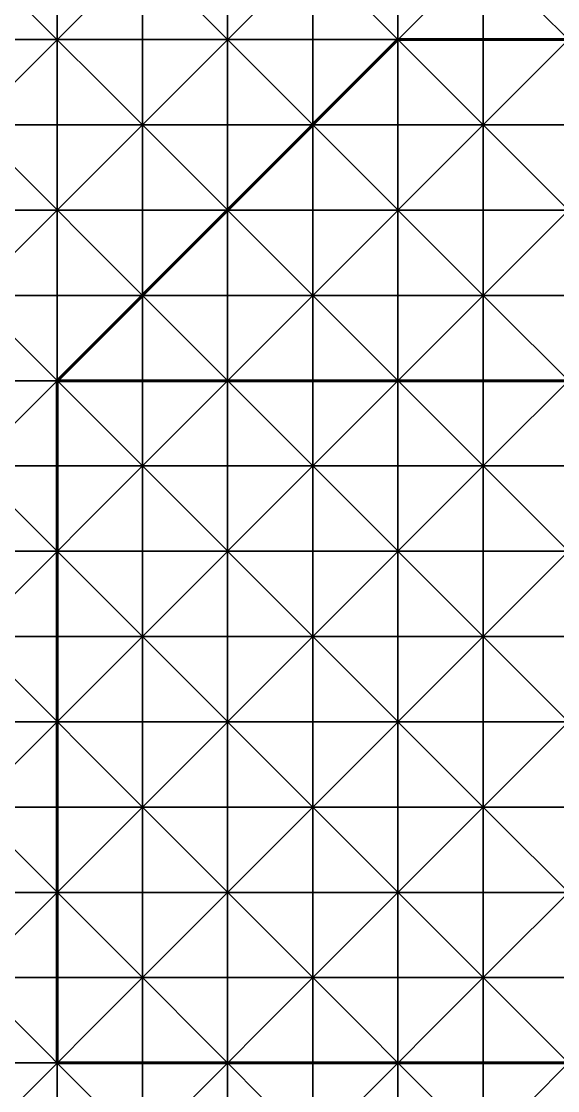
# Model space of a CAD drawing. Header units: millimetres. Extents: x 0 to 945, y 0 to 322.
# Drawn here: x 837.4 to 868.9, y 215 to 277.7 of the extents above; entities that cross this region are included whole.
import ezdxf

# ---------------------------------------------------------------- set-up
doc = ezdxf.new("R2010")
doc.units = ezdxf.units.MM

msp = doc.modelspace()

# ---------------------------------------------------------------- linework, layer by layer
for p, q in [((834.545, 281.656), (844.545, 271.656)), ((844.545, 281.656), (834.545, 271.656)), ((834.545, 281.656), (844.545, 271.656)), ((844.545, 281.656), (834.545, 271.656)), ((839.545, 281.656), (839.545, 276.656)), ((839.545, 276.656), (839.545, 281.656)), ((839.545, 281.656), (839.545, 276.656)), ((839.545, 276.656), (839.545, 281.656)), ((844.545, 281.656), (844.545, 276.656)), ((844.545, 281.656), (854.545, 271.656)), ((854.545, 281.656), (844.545, 271.656)), ((844.545, 281.656), (844.545, 276.656)), ((844.545, 281.656), (854.545, 271.656)), ((854.545, 281.656), (844.545, 271.656)), ((844.545, 276.656), (844.545, 281.656)), ((844.545, 276.656), (844.545, 281.656)), ((849.545, 281.656), (849.545, 276.656)), ((849.545, 276.656), (849.545, 281.656)), ((849.545, 281.656), (849.545, 276.656)), ((849.545, 276.656), (849.545, 281.656)), ((854.545, 281.656), (854.545, 276.656)), ((854.545, 281.656), (864.545, 271.656)), ((864.545, 281.656), (854.545, 271.656)), ((854.545, 281.656), (854.545, 276.656)), ((854.545, 281.656), (864.545, 271.656)), ((864.545, 281.656), (854.545, 271.656)), ((854.545, 276.656), (854.545, 281.656)), ((854.545, 276.656), (854.545, 281.656)), ((859.545, 281.656), (859.545, 276.656)), ((859.545, 276.656), (859.545, 281.656)), ((859.545, 281.656), (859.545, 276.656)), ((859.545, 276.656), (859.545, 281.656)), ((864.545, 281.656), (864.545, 276.656)), ((864.545, 281.656), (874.545, 271.656)), ((874.545, 281.656), (864.545, 271.656)), ((864.545, 281.656), (864.545, 276.656)), ((864.545, 281.656), (874.545, 271.656)), ((874.545, 281.656), (864.545, 271.656)), ((864.545, 276.656), (864.545, 281.656)), ((864.545, 276.656), (864.545, 281.656)), ((839.545, 276.656), (834.545, 276.656)), ((834.545, 276.656), (839.545, 276.656)), ((839.545, 276.656), (834.545, 276.656)), ((834.545, 276.656), (839.545, 276.656)), ((844.545, 276.656), (839.545, 276.656)), ((839.545, 276.656), (839.545, 271.656)), ((839.545, 276.656), (844.545, 276.656)), ((839.545, 271.656), (839.545, 276.656)), ((844.545, 276.656), (839.545, 276.656)), ((839.545, 276.656), (839.545, 271.656)), ((839.545, 276.656), (844.545, 276.656)), ((839.545, 271.656), (839.545, 276.656)), ((849.545, 276.656), (844.545, 276.656)), ((844.545, 276.656), (844.545, 271.656)), ((844.545, 276.656), (849.545, 276.656)), ((849.545, 276.656), (844.545, 276.656)), ((844.545, 276.656), (844.545, 271.656)), ((844.545, 276.656), (849.545, 276.656)), ((844.545, 271.656), (844.545, 276.656)), ((844.545, 271.656), (844.545, 276.656)), ((854.545, 276.656), (849.545, 276.656)), ((849.545, 276.656), (849.545, 271.656)), ((849.545, 276.656), (854.545, 276.656)), ((849.545, 271.656), (849.545, 276.656)), ((854.545, 276.656), (849.545, 276.656)), ((849.545, 276.656), (849.545, 271.656)), ((849.545, 276.656), (854.545, 276.656)), ((849.545, 271.656), (849.545, 276.656)), ((859.545, 276.656), (854.545, 276.656)), ((854.545, 276.656), (854.545, 271.656)), ((854.545, 276.656), (859.545, 276.656)), ((859.545, 276.656), (854.545, 276.656)), ((854.545, 276.656), (854.545, 271.656)), ((854.545, 276.656), (859.545, 276.656)), ((854.545, 271.656), (854.545, 276.656)), ((854.545, 271.656), (854.545, 276.656)), ((864.545, 276.656), (859.545, 276.656)), ((859.545, 276.656), (859.545, 271.656)), ((859.545, 276.656), (864.545, 276.656)), ((859.545, 271.656), (859.545, 276.656)), ((864.545, 276.656), (859.545, 276.656)), ((859.545, 276.656), (859.545, 271.656)), ((859.545, 276.656), (864.545, 276.656)), ((859.545, 271.656), (859.545, 276.656)), ((869.545, 276.656), (864.545, 276.656)), ((864.545, 276.656), (864.545, 271.656)), ((864.545, 276.656), (869.545, 276.656)), ((869.545, 276.656), (864.545, 276.656)), ((864.545, 276.656), (864.545, 271.656)), ((864.545, 276.656), (869.545, 276.656)), ((864.545, 271.656), (864.545, 276.656)), ((864.545, 271.656), (864.545, 276.656)), ((839.545, 271.656), (834.545, 271.656)), ((834.545, 271.656), (844.545, 261.656)), ((844.545, 271.656), (834.545, 261.656)), ((834.545, 271.656), (839.545, 271.656)), ((839.545, 271.656), (834.545, 271.656)), ((834.545, 271.656), (844.545, 261.656)), ((844.545, 271.656), (834.545, 261.656)), ((834.545, 271.656), (839.545, 271.656)), ((844.545, 271.656), (839.545, 271.656)), ((839.545, 271.656), (839.545, 266.656)), ((839.545, 266.656), (839.545, 271.656)), ((839.545, 271.656), (844.545, 271.656)), ((844.545, 271.656), (839.545, 271.656)), ((839.545, 271.656), (839.545, 266.656)), ((839.545, 266.656), (839.545, 271.656)), ((839.545, 271.656), (844.545, 271.656)), ((849.545, 271.656), (844.545, 271.656)), ((844.545, 271.656), (844.545, 266.656)), ((844.545, 271.656), (854.545, 261.656)), ((854.545, 271.656), (844.545, 261.656)), ((844.545, 271.656), (849.545, 271.656)), ((849.545, 271.656), (844.545, 271.656)), ((844.545, 271.656), (844.545, 266.656)), ((844.545, 271.656), (854.545, 261.656)), ((854.545, 271.656), (844.545, 261.656)), ((844.545, 271.656), (849.545, 271.656)), ((844.545, 266.656), (844.545, 271.656)), ((844.545, 266.656), (844.545, 271.656)), ((854.545, 271.656), (849.545, 271.656)), ((849.545, 271.656), (849.545, 266.656)), ((849.545, 266.656), (849.545, 271.656)), ((849.545, 271.656), (854.545, 271.656)), ((854.545, 271.656), (849.545, 271.656)), ((849.545, 271.656), (849.545, 266.656)), ((849.545, 266.656), (849.545, 271.656)), ((849.545, 271.656), (854.545, 271.656)), ((859.545, 271.656), (854.545, 271.656)), ((854.545, 271.656), (854.545, 266.656)), ((854.545, 271.656), (864.545, 261.656)), ((864.545, 271.656), (854.545, 261.656)), ((854.545, 271.656), (859.545, 271.656)), ((859.545, 271.656), (854.545, 271.656)), ((854.545, 271.656), (854.545, 266.656)), ((854.545, 271.656), (864.545, 261.656)), ((864.545, 271.656), (854.545, 261.656)), ((854.545, 271.656), (859.545, 271.656)), ((854.545, 266.656), (854.545, 271.656)), ((854.545, 266.656), (854.545, 271.656)), ((864.545, 271.656), (859.545, 271.656)), ((859.545, 271.656), (859.545, 266.656)), ((859.545, 266.656), (859.545, 271.656)), ((859.545, 271.656), (864.545, 271.656)), ((864.545, 271.656), (859.545, 271.656)), ((859.545, 271.656), (859.545, 266.656)), ((859.545, 266.656), (859.545, 271.656)), ((859.545, 271.656), (864.545, 271.656)), ((869.545, 271.656), (864.545, 271.656)), ((864.545, 271.656), (864.545, 266.656)), ((864.545, 271.656), (874.545, 261.656)), ((874.545, 271.656), (864.545, 261.656)), ((864.545, 271.656), (869.545, 271.656)), ((869.545, 271.656), (864.545, 271.656)), ((864.545, 271.656), (864.545, 266.656)), ((864.545, 271.656), (874.545, 261.656)), ((874.545, 271.656), (864.545, 261.656)), ((864.545, 271.656), (869.545, 271.656)), ((864.545, 266.656), (864.545, 271.656)), ((864.545, 266.656), (864.545, 271.656)), ((839.545, 266.656), (834.545, 266.656)), ((834.545, 266.656), (839.545, 266.656)), ((839.545, 266.656), (834.545, 266.656)), ((834.545, 266.656), (839.545, 266.656)), ((844.545, 266.656), (839.545, 266.656)), ((839.545, 266.656), (839.545, 261.656)), ((839.545, 266.656), (844.545, 266.656)), ((839.545, 261.656), (839.545, 266.656)), ((844.545, 266.656), (839.545, 266.656)), ((839.545, 266.656), (839.545, 261.656)), ((839.545, 266.656), (844.545, 266.656)), ((839.545, 261.656), (839.545, 266.656)), ((849.545, 266.656), (844.545, 266.656)), ((844.545, 266.656), (844.545, 261.656)), ((844.545, 266.656), (849.545, 266.656)), ((849.545, 266.656), (844.545, 266.656)), ((844.545, 266.656), (844.545, 261.656)), ((844.545, 266.656), (849.545, 266.656)), ((844.545, 261.656), (844.545, 266.656)), ((844.545, 261.656), (844.545, 266.656)), ((854.545, 266.656), (849.545, 266.656)), ((849.545, 266.656), (849.545, 261.656)), ((849.545, 266.656), (854.545, 266.656)), ((849.545, 261.656), (849.545, 266.656)), ((854.545, 266.656), (849.545, 266.656)), ((849.545, 266.656), (849.545, 261.656)), ((849.545, 266.656), (854.545, 266.656)), ((849.545, 261.656), (849.545, 266.656)), ((859.545, 266.656), (854.545, 266.656)), ((854.545, 266.656), (854.545, 261.656)), ((854.545, 266.656), (859.545, 266.656)), ((859.545, 266.656), (854.545, 266.656)), ((854.545, 266.656), (854.545, 261.656)), ((854.545, 266.656), (859.545, 266.656)), ((854.545, 261.656), (854.545, 266.656)), ((854.545, 261.656), (854.545, 266.656)), ((864.545, 266.656), (859.545, 266.656)), ((859.545, 266.656), (859.545, 261.656)), ((859.545, 266.656), (864.545, 266.656)), ((859.545, 261.656), (859.545, 266.656)), ((864.545, 266.656), (859.545, 266.656)), ((859.545, 266.656), (859.545, 261.656)), ((859.545, 266.656), (864.545, 266.656)), ((859.545, 261.656), (859.545, 266.656)), ((869.545, 266.656), (864.545, 266.656)), ((864.545, 266.656), (864.545, 261.656)), ((864.545, 266.656), (869.545, 266.656)), ((869.545, 266.656), (864.545, 266.656)), ((864.545, 266.656), (864.545, 261.656)), ((864.545, 266.656), (869.545, 266.656)), ((864.545, 261.656), (864.545, 266.656)), ((864.545, 261.656), (864.545, 266.656)), ((839.545, 261.656), (834.545, 261.656)), ((834.545, 261.656), (844.545, 251.656)), ((844.545, 261.656), (834.545, 251.656)), ((834.545, 261.656), (839.545, 261.656)), ((839.545, 261.656), (834.545, 261.656)), ((834.545, 261.656), (844.545, 251.656)), ((844.545, 261.656), (834.545, 251.656)), ((834.545, 261.656), (839.545, 261.656)), ((844.545, 261.656), (839.545, 261.656)), ((839.545, 261.656), (839.545, 256.656)), ((839.545, 256.656), (839.545, 261.656)), ((839.545, 261.656), (844.545, 261.656)), ((844.545, 261.656), (839.545, 261.656)), ((839.545, 261.656), (839.545, 256.656)), ((839.545, 256.656), (839.545, 261.656)), ((839.545, 261.656), (844.545, 261.656)), ((849.545, 261.656), (844.545, 261.656)), ((844.545, 261.656), (844.545, 256.656)), ((844.545, 261.656), (854.545, 251.656)), ((854.545, 261.656), (844.545, 251.656)), ((844.545, 261.656), (849.545, 261.656)), ((849.545, 261.656), (844.545, 261.656)), ((844.545, 261.656), (844.545, 256.656)), ((844.545, 261.656), (854.545, 251.656)), ((854.545, 261.656), (844.545, 251.656)), ((844.545, 261.656), (849.545, 261.656)), ((844.545, 256.656), (844.545, 261.656)), ((844.545, 256.656), (844.545, 261.656)), ((854.545, 261.656), (849.545, 261.656)), ((849.545, 261.656), (849.545, 256.656)), ((849.545, 256.656), (849.545, 261.656)), ((849.545, 261.656), (854.545, 261.656)), ((854.545, 261.656), (849.545, 261.656)), ((849.545, 261.656), (849.545, 256.656)), ((849.545, 256.656), (849.545, 261.656)), ((849.545, 261.656), (854.545, 261.656)), ((859.545, 261.656), (854.545, 261.656)), ((854.545, 261.656), (854.545, 256.656)), ((854.545, 261.656), (864.545, 251.656)), ((864.545, 261.656), (854.545, 251.656)), ((854.545, 261.656), (859.545, 261.656)), ((859.545, 261.656), (854.545, 261.656)), ((854.545, 261.656), (854.545, 256.656)), ((854.545, 261.656), (864.545, 251.656)), ((864.545, 261.656), (854.545, 251.656)), ((854.545, 261.656), (859.545, 261.656)), ((854.545, 256.656), (854.545, 261.656)), ((854.545, 256.656), (854.545, 261.656)), ((864.545, 261.656), (859.545, 261.656)), ((859.545, 261.656), (859.545, 256.656)), ((859.545, 256.656), (859.545, 261.656)), ((859.545, 261.656), (864.545, 261.656)), ((864.545, 261.656), (859.545, 261.656)), ((859.545, 261.656), (859.545, 256.656)), ((859.545, 256.656), (859.545, 261.656)), ((859.545, 261.656), (864.545, 261.656)), ((869.545, 261.656), (864.545, 261.656)), ((864.545, 261.656), (864.545, 256.656)), ((864.545, 261.656), (874.545, 251.656)), ((874.545, 261.656), (864.545, 251.656)), ((864.545, 261.656), (869.545, 261.656)), ((869.545, 261.656), (864.545, 261.656)), ((864.545, 261.656), (864.545, 256.656)), ((864.545, 261.656), (874.545, 251.656)), ((874.545, 261.656), (864.545, 251.656)), ((864.545, 261.656), (869.545, 261.656)), ((864.545, 256.656), (864.545, 261.656)), ((864.545, 256.656), (864.545, 261.656)), ((839.545, 256.656), (834.545, 256.656)), ((834.545, 256.656), (839.545, 256.656)), ((839.545, 256.656), (834.545, 256.656)), ((834.545, 256.656), (839.545, 256.656)), ((844.545, 256.656), (839.545, 256.656)), ((839.545, 256.656), (839.545, 251.656)), ((839.545, 256.656), (844.545, 256.656)), ((839.545, 251.656), (839.545, 256.656)), ((844.545, 256.656), (839.545, 256.656)), ((839.545, 256.656), (839.545, 251.656)), ((839.545, 256.656), (844.545, 256.656)), ((839.545, 251.656), (839.545, 256.656)), ((849.545, 256.656), (844.545, 256.656)), ((844.545, 256.656), (844.545, 251.656)), ((844.545, 256.656), (849.545, 256.656)), ((849.545, 256.656), (844.545, 256.656)), ((844.545, 256.656), (844.545, 251.656)), ((844.545, 256.656), (849.545, 256.656)), ((844.545, 251.656), (844.545, 256.656)), ((844.545, 251.656), (844.545, 256.656)), ((854.545, 256.656), (849.545, 256.656)), ((849.545, 256.656), (849.545, 251.656)), ((849.545, 256.656), (854.545, 256.656)), ((849.545, 251.656), (849.545, 256.656)), ((854.545, 256.656), (849.545, 256.656)), ((849.545, 256.656), (849.545, 251.656)), ((849.545, 256.656), (854.545, 256.656)), ((849.545, 251.656), (849.545, 256.656)), ((859.545, 256.656), (854.545, 256.656)), ((854.545, 256.656), (854.545, 251.656)), ((854.545, 256.656), (859.545, 256.656)), ((859.545, 256.656), (854.545, 256.656)), ((854.545, 256.656), (854.545, 251.656)), ((854.545, 256.656), (859.545, 256.656)), ((854.545, 251.656), (854.545, 256.656)), ((854.545, 251.656), (854.545, 256.656)), ((864.545, 256.656), (859.545, 256.656)), ((859.545, 256.656), (859.545, 251.656)), ((859.545, 256.656), (864.545, 256.656)), ((859.545, 251.656), (859.545, 256.656)), ((864.545, 256.656), (859.545, 256.656)), ((859.545, 256.656), (859.545, 251.656)), ((859.545, 256.656), (864.545, 256.656)), ((859.545, 251.656), (859.545, 256.656)), ((869.545, 256.656), (864.545, 256.656)), ((864.545, 256.656), (864.545, 251.656)), ((864.545, 256.656), (869.545, 256.656)), ((869.545, 256.656), (864.545, 256.656)), ((864.545, 256.656), (864.545, 251.656)), ((864.545, 256.656), (869.545, 256.656)), ((864.545, 251.656), (864.545, 256.656)), ((864.545, 251.656), (864.545, 256.656)), ((839.545, 251.656), (834.545, 251.656)), ((834.545, 251.656), (844.545, 241.656)), ((844.545, 251.656), (834.545, 241.656)), ((834.545, 251.656), (839.545, 251.656)), ((839.545, 251.656), (834.545, 251.656)), ((834.545, 251.656), (844.545, 241.656)), ((844.545, 251.656), (834.545, 241.656)), ((834.545, 251.656), (839.545, 251.656)), ((844.545, 251.656), (839.545, 251.656)), ((839.545, 251.656), (839.545, 246.656)), ((839.545, 246.656), (839.545, 251.656)), ((839.545, 251.656), (844.545, 251.656)), ((844.545, 251.656), (839.545, 251.656)), ((839.545, 251.656), (839.545, 246.656)), ((839.545, 246.656), (839.545, 251.656)), ((839.545, 251.656), (844.545, 251.656)), ((849.545, 251.656), (844.545, 251.656)), ((844.545, 251.656), (844.545, 246.656)), ((844.545, 251.656), (854.545, 241.656)), ((854.545, 251.656), (844.545, 241.656)), ((844.545, 251.656), (849.545, 251.656)), ((849.545, 251.656), (844.545, 251.656)), ((844.545, 251.656), (844.545, 246.656)), ((844.545, 251.656), (854.545, 241.656)), ((854.545, 251.656), (844.545, 241.656)), ((844.545, 251.656), (849.545, 251.656)), ((844.545, 246.656), (844.545, 251.656)), ((844.545, 246.656), (844.545, 251.656)), ((854.545, 251.656), (849.545, 251.656)), ((849.545, 251.656), (849.545, 246.656)), ((849.545, 246.656), (849.545, 251.656)), ((849.545, 251.656), (854.545, 251.656)), ((854.545, 251.656), (849.545, 251.656)), ((849.545, 251.656), (849.545, 246.656)), ((849.545, 246.656), (849.545, 251.656)), ((849.545, 251.656), (854.545, 251.656)), ((859.545, 251.656), (854.545, 251.656)), ((854.545, 251.656), (854.545, 246.656)), ((854.545, 251.656), (864.545, 241.656)), ((864.545, 251.656), (854.545, 241.656)), ((854.545, 251.656), (859.545, 251.656)), ((859.545, 251.656), (854.545, 251.656)), ((854.545, 251.656), (854.545, 246.656)), ((854.545, 251.656), (864.545, 241.656)), ((864.545, 251.656), (854.545, 241.656)), ((854.545, 251.656), (859.545, 251.656)), ((854.545, 246.656), (854.545, 251.656)), ((854.545, 246.656), (854.545, 251.656)), ((864.545, 251.656), (859.545, 251.656)), ((859.545, 251.656), (859.545, 246.656)), ((859.545, 246.656), (859.545, 251.656)), ((859.545, 251.656), (864.545, 251.656)), ((864.545, 251.656), (859.545, 251.656)), ((859.545, 251.656), (859.545, 246.656)), ((859.545, 246.656), (859.545, 251.656)), ((859.545, 251.656), (864.545, 251.656)), ((869.545, 251.656), (864.545, 251.656)), ((864.545, 251.656), (864.545, 246.656)), ((864.545, 251.656), (874.545, 241.656)), ((874.545, 251.656), (864.545, 241.656)), ((864.545, 251.656), (869.545, 251.656)), ((869.545, 251.656), (864.545, 251.656)), ((864.545, 251.656), (864.545, 246.656)), ((864.545, 251.656), (874.545, 241.656)), ((874.545, 251.656), (864.545, 241.656)), ((864.545, 251.656), (869.545, 251.656)), ((864.545, 246.656), (864.545, 251.656)), ((864.545, 246.656), (864.545, 251.656)), ((839.545, 246.656), (834.545, 246.656)), ((834.545, 246.656), (839.545, 246.656)), ((839.545, 246.656), (834.545, 246.656)), ((834.545, 246.656), (839.545, 246.656)), ((844.545, 246.656), (839.545, 246.656)), ((839.545, 246.656), (839.545, 241.656)), ((839.545, 246.656), (844.545, 246.656)), ((839.545, 241.656), (839.545, 246.656)), ((844.545, 246.656), (839.545, 246.656)), ((839.545, 246.656), (839.545, 241.656)), ((839.545, 246.656), (844.545, 246.656)), ((839.545, 241.656), (839.545, 246.656)), ((849.545, 246.656), (844.545, 246.656)), ((844.545, 246.656), (844.545, 241.656)), ((844.545, 246.656), (849.545, 246.656)), ((849.545, 246.656), (844.545, 246.656)), ((844.545, 246.656), (844.545, 241.656)), ((844.545, 246.656), (849.545, 246.656)), ((844.545, 241.656), (844.545, 246.656)), ((844.545, 241.656), (844.545, 246.656)), ((854.545, 246.656), (849.545, 246.656)), ((849.545, 246.656), (849.545, 241.656)), ((849.545, 246.656), (854.545, 246.656)), ((849.545, 241.656), (849.545, 246.656)), ((854.545, 246.656), (849.545, 246.656)), ((849.545, 246.656), (849.545, 241.656)), ((849.545, 246.656), (854.545, 246.656)), ((849.545, 241.656), (849.545, 246.656)), ((859.545, 246.656), (854.545, 246.656)), ((854.545, 246.656), (854.545, 241.656)), ((854.545, 246.656), (859.545, 246.656)), ((859.545, 246.656), (854.545, 246.656)), ((854.545, 246.656), (854.545, 241.656)), ((854.545, 246.656), (859.545, 246.656)), ((854.545, 241.656), (854.545, 246.656)), ((854.545, 241.656), (854.545, 246.656)), ((864.545, 246.656), (859.545, 246.656)), ((859.545, 246.656), (859.545, 241.656)), ((859.545, 246.656), (864.545, 246.656)), ((859.545, 241.656), (859.545, 246.656)), ((864.545, 246.656), (859.545, 246.656)), ((859.545, 246.656), (859.545, 241.656)), ((859.545, 246.656), (864.545, 246.656)), ((859.545, 241.656), (859.545, 246.656)), ((869.545, 246.656), (864.545, 246.656)), ((864.545, 246.656), (864.545, 241.656)), ((864.545, 246.656), (869.545, 246.656)), ((869.545, 246.656), (864.545, 246.656)), ((864.545, 246.656), (864.545, 241.656)), ((864.545, 246.656), (869.545, 246.656)), ((864.545, 241.656), (864.545, 246.656)), ((864.545, 241.656), (864.545, 246.656)), ((839.545, 241.656), (834.545, 241.656)), ((834.545, 241.656), (844.545, 231.656)), ((844.545, 241.656), (834.545, 231.656)), ((839.545, 241.656), (834.545, 241.656)), ((834.545, 241.656), (844.545, 231.656)), ((844.545, 241.656), (834.545, 231.656)), ((834.545, 241.656), (839.545, 241.656)), ((834.545, 241.656), (839.545, 241.656)), ((844.545, 241.656), (839.545, 241.656)), ((839.545, 241.656), (839.545, 236.656)), ((839.545, 236.656), (839.545, 241.656)), ((844.545, 241.656), (839.545, 241.656)), ((839.545, 241.656), (839.545, 236.656)), ((839.545, 236.656), (839.545, 241.656)), ((839.545, 241.656), (844.545, 241.656)), ((839.545, 241.656), (844.545, 241.656)), ((844.545, 236.656), (844.545, 241.656)), ((844.545, 236.656), (844.545, 241.656)), ((849.545, 241.656), (844.545, 241.656)), ((844.545, 241.656), (844.545, 236.656)), ((844.545, 241.656), (854.545, 231.656)), ((854.545, 241.656), (844.545, 231.656)), ((849.545, 241.656), (844.545, 241.656)), ((844.545, 241.656), (844.545, 236.656)), ((844.545, 241.656), (854.545, 231.656)), ((854.545, 241.656), (844.545, 231.656)), ((844.545, 241.656), (849.545, 241.656)), ((844.545, 241.656), (849.545, 241.656)), ((854.545, 241.656), (849.545, 241.656)), ((849.545, 241.656), (849.545, 236.656)), ((849.545, 236.656), (849.545, 241.656)), ((854.545, 241.656), (849.545, 241.656)), ((849.545, 241.656), (849.545, 236.656)), ((849.545, 236.656), (849.545, 241.656)), ((849.545, 241.656), (854.545, 241.656)), ((849.545, 241.656), (854.545, 241.656)), ((854.545, 236.656), (854.545, 241.656)), ((854.545, 236.656), (854.545, 241.656)), ((859.545, 241.656), (854.545, 241.656)), ((854.545, 241.656), (854.545, 236.656)), ((854.545, 241.656), (864.545, 231.656)), ((864.545, 241.656), (854.545, 231.656)), ((859.545, 241.656), (854.545, 241.656)), ((854.545, 241.656), (854.545, 236.656)), ((854.545, 241.656), (864.545, 231.656)), ((864.545, 241.656), (854.545, 231.656)), ((854.545, 241.656), (859.545, 241.656)), ((854.545, 241.656), (859.545, 241.656)), ((864.545, 241.656), (859.545, 241.656)), ((859.545, 241.656), (859.545, 236.656)), ((859.545, 236.656), (859.545, 241.656)), ((864.545, 241.656), (859.545, 241.656)), ((859.545, 241.656), (859.545, 236.656)), ((859.545, 236.656), (859.545, 241.656)), ((859.545, 241.656), (864.545, 241.656)), ((859.545, 241.656), (864.545, 241.656)), ((864.545, 236.656), (864.545, 241.656)), ((864.545, 236.656), (864.545, 241.656)), ((869.545, 241.656), (864.545, 241.656)), ((864.545, 241.656), (864.545, 236.656)), ((864.545, 241.656), (874.545, 231.656)), ((874.545, 241.656), (864.545, 231.656)), ((869.545, 241.656), (864.545, 241.656)), ((864.545, 241.656), (864.545, 236.656)), ((864.545, 241.656), (874.545, 231.656)), ((874.545, 241.656), (864.545, 231.656)), ((864.545, 241.656), (869.545, 241.656)), ((864.545, 241.656), (869.545, 241.656)), ((839.545, 236.656), (834.545, 236.656)), ((834.545, 236.656), (839.545, 236.656)), ((839.545, 236.656), (834.545, 236.656)), ((834.545, 236.656), (839.545, 236.656)), ((844.545, 236.656), (839.545, 236.656)), ((839.545, 236.656), (839.545, 231.656)), ((839.545, 236.656), (844.545, 236.656)), ((839.545, 231.656), (839.545, 236.656)), ((844.545, 236.656), (839.545, 236.656)), ((839.545, 236.656), (839.545, 231.656)), ((839.545, 236.656), (844.545, 236.656)), ((839.545, 231.656), (839.545, 236.656)), ((844.545, 231.656), (844.545, 236.656)), ((844.545, 231.656), (844.545, 236.656)), ((849.545, 236.656), (844.545, 236.656)), ((844.545, 236.656), (844.545, 231.656)), ((844.545, 236.656), (849.545, 236.656)), ((849.545, 236.656), (844.545, 236.656)), ((844.545, 236.656), (844.545, 231.656)), ((844.545, 236.656), (849.545, 236.656)), ((854.545, 236.656), (849.545, 236.656)), ((849.545, 236.656), (849.545, 231.656)), ((849.545, 236.656), (854.545, 236.656)), ((849.545, 231.656), (849.545, 236.656)), ((854.545, 236.656), (849.545, 236.656)), ((849.545, 236.656), (849.545, 231.656)), ((849.545, 236.656), (854.545, 236.656)), ((849.545, 231.656), (849.545, 236.656)), ((854.545, 231.656), (854.545, 236.656)), ((854.545, 231.656), (854.545, 236.656)), ((859.545, 236.656), (854.545, 236.656)), ((854.545, 236.656), (854.545, 231.656)), ((854.545, 236.656), (859.545, 236.656)), ((859.545, 236.656), (854.545, 236.656)), ((854.545, 236.656), (854.545, 231.656)), ((854.545, 236.656), (859.545, 236.656)), ((864.545, 236.656), (859.545, 236.656)), ((859.545, 236.656), (859.545, 231.656)), ((859.545, 236.656), (864.545, 236.656)), ((859.545, 231.656), (859.545, 236.656)), ((864.545, 236.656), (859.545, 236.656)), ((859.545, 236.656), (859.545, 231.656)), ((859.545, 236.656), (864.545, 236.656)), ((859.545, 231.656), (859.545, 236.656)), ((864.545, 231.656), (864.545, 236.656)), ((864.545, 231.656), (864.545, 236.656)), ((869.545, 236.656), (864.545, 236.656)), ((864.545, 236.656), (864.545, 231.656)), ((864.545, 236.656), (869.545, 236.656)), ((869.545, 236.656), (864.545, 236.656)), ((864.545, 236.656), (864.545, 231.656)), ((864.545, 236.656), (869.545, 236.656)), ((839.545, 231.656), (834.545, 231.656)), ((834.545, 231.656), (844.545, 221.656)), ((844.545, 231.656), (834.545, 221.656)), ((834.545, 231.656), (839.545, 231.656)), ((839.545, 231.656), (834.545, 231.656)), ((834.545, 231.656), (844.545, 221.656)), ((844.545, 231.656), (834.545, 221.656)), ((834.545, 231.656), (839.545, 231.656)), ((844.545, 231.656), (839.545, 231.656)), ((839.545, 231.656), (839.545, 226.656)), ((839.545, 226.656), (839.545, 231.656)), ((839.545, 231.656), (844.545, 231.656)), ((844.545, 231.656), (839.545, 231.656)), ((839.545, 231.656), (839.545, 226.656)), ((839.545, 226.656), (839.545, 231.656)), ((839.545, 231.656), (844.545, 231.656)), ((844.545, 226.656), (844.545, 231.656)), ((844.545, 226.656), (844.545, 231.656)), ((849.545, 231.656), (844.545, 231.656)), ((844.545, 231.656), (844.545, 226.656)), ((844.545, 231.656), (854.545, 221.656)), ((854.545, 231.656), (844.545, 221.656)), ((844.545, 231.656), (849.545, 231.656)), ((849.545, 231.656), (844.545, 231.656)), ((844.545, 231.656), (844.545, 226.656)), ((844.545, 231.656), (854.545, 221.656)), ((854.545, 231.656), (844.545, 221.656)), ((844.545, 231.656), (849.545, 231.656)), ((854.545, 231.656), (849.545, 231.656)), ((849.545, 231.656), (849.545, 226.656)), ((849.545, 226.656), (849.545, 231.656)), ((849.545, 231.656), (854.545, 231.656)), ((854.545, 231.656), (849.545, 231.656)), ((849.545, 231.656), (849.545, 226.656)), ((849.545, 226.656), (849.545, 231.656)), ((849.545, 231.656), (854.545, 231.656)), ((854.545, 226.656), (854.545, 231.656)), ((854.545, 226.656), (854.545, 231.656)), ((859.545, 231.656), (854.545, 231.656)), ((854.545, 231.656), (854.545, 226.656)), ((854.545, 231.656), (864.545, 221.656)), ((864.545, 231.656), (854.545, 221.656)), ((854.545, 231.656), (859.545, 231.656)), ((859.545, 231.656), (854.545, 231.656)), ((854.545, 231.656), (854.545, 226.656)), ((854.545, 231.656), (864.545, 221.656)), ((864.545, 231.656), (854.545, 221.656)), ((854.545, 231.656), (859.545, 231.656)), ((864.545, 231.656), (859.545, 231.656)), ((859.545, 231.656), (859.545, 226.656)), ((859.545, 226.656), (859.545, 231.656)), ((859.545, 231.656), (864.545, 231.656)), ((864.545, 231.656), (859.545, 231.656)), ((859.545, 231.656), (859.545, 226.656)), ((859.545, 226.656), (859.545, 231.656)), ((859.545, 231.656), (864.545, 231.656)), ((864.545, 226.656), (864.545, 231.656)), ((864.545, 226.656), (864.545, 231.656)), ((869.545, 231.656), (864.545, 231.656)), ((864.545, 231.656), (864.545, 226.656)), ((864.545, 231.656), (874.545, 221.656)), ((874.545, 231.656), (864.545, 221.656)), ((864.545, 231.656), (869.545, 231.656)), ((869.545, 231.656), (864.545, 231.656)), ((864.545, 231.656), (864.545, 226.656)), ((864.545, 231.656), (874.545, 221.656)), ((874.545, 231.656), (864.545, 221.656)), ((864.545, 231.656), (869.545, 231.656)), ((839.545, 226.656), (834.545, 226.656)), ((834.545, 226.656), (839.545, 226.656)), ((839.545, 226.656), (834.545, 226.656)), ((834.545, 226.656), (839.545, 226.656)), ((844.545, 226.656), (839.545, 226.656)), ((839.545, 226.656), (839.545, 221.656)), ((839.545, 226.656), (844.545, 226.656)), ((839.545, 221.656), (839.545, 226.656)), ((844.545, 226.656), (839.545, 226.656)), ((839.545, 226.656), (839.545, 221.656)), ((839.545, 226.656), (844.545, 226.656)), ((839.545, 221.656), (839.545, 226.656)), ((844.545, 221.656), (844.545, 226.656)), ((844.545, 221.656), (844.545, 226.656)), ((849.545, 226.656), (844.545, 226.656)), ((844.545, 226.656), (844.545, 221.656)), ((844.545, 226.656), (849.545, 226.656)), ((849.545, 226.656), (844.545, 226.656)), ((844.545, 226.656), (844.545, 221.656)), ((844.545, 226.656), (849.545, 226.656)), ((854.545, 226.656), (849.545, 226.656)), ((849.545, 226.656), (849.545, 221.656)), ((849.545, 226.656), (854.545, 226.656)), ((849.545, 221.656), (849.545, 226.656)), ((854.545, 226.656), (849.545, 226.656)), ((849.545, 226.656), (849.545, 221.656)), ((849.545, 226.656), (854.545, 226.656)), ((849.545, 221.656), (849.545, 226.656)), ((854.545, 221.656), (854.545, 226.656)), ((854.545, 221.656), (854.545, 226.656)), ((859.545, 226.656), (854.545, 226.656)), ((854.545, 226.656), (854.545, 221.656)), ((854.545, 226.656), (859.545, 226.656)), ((859.545, 226.656), (854.545, 226.656)), ((854.545, 226.656), (854.545, 221.656)), ((854.545, 226.656), (859.545, 226.656)), ((864.545, 226.656), (859.545, 226.656)), ((859.545, 226.656), (859.545, 221.656)), ((859.545, 226.656), (864.545, 226.656)), ((859.545, 221.656), (859.545, 226.656)), ((864.545, 226.656), (859.545, 226.656)), ((859.545, 226.656), (859.545, 221.656)), ((859.545, 226.656), (864.545, 226.656)), ((859.545, 221.656), (859.545, 226.656)), ((864.545, 221.656), (864.545, 226.656)), ((864.545, 221.656), (864.545, 226.656)), ((869.545, 226.656), (864.545, 226.656)), ((864.545, 226.656), (864.545, 221.656)), ((864.545, 226.656), (869.545, 226.656)), ((869.545, 226.656), (864.545, 226.656)), ((864.545, 226.656), (864.545, 221.656)), ((864.545, 226.656), (869.545, 226.656)), ((839.545, 221.656), (834.545, 221.656)), ((834.545, 221.656), (844.545, 211.656)), ((844.545, 221.656), (834.545, 211.656)), ((834.545, 221.656), (839.545, 221.656)), ((839.545, 221.656), (834.545, 221.656)), ((834.545, 221.656), (844.545, 211.656)), ((844.545, 221.656), (834.545, 211.656)), ((834.545, 221.656), (839.545, 221.656)), ((844.545, 221.656), (839.545, 221.656)), ((839.545, 221.656), (839.545, 216.656)), ((839.545, 216.656), (839.545, 221.656)), ((839.545, 221.656), (844.545, 221.656)), ((844.545, 221.656), (839.545, 221.656)), ((839.545, 221.656), (839.545, 216.656)), ((839.545, 216.656), (839.545, 221.656)), ((839.545, 221.656), (844.545, 221.656)), ((844.545, 216.656), (844.545, 221.656)), ((844.545, 216.656), (844.545, 221.656)), ((849.545, 221.656), (844.545, 221.656)), ((844.545, 221.656), (844.545, 216.656)), ((844.545, 221.656), (854.545, 211.656)), ((854.545, 221.656), (844.545, 211.656)), ((844.545, 221.656), (849.545, 221.656)), ((849.545, 221.656), (844.545, 221.656)), ((844.545, 221.656), (844.545, 216.656)), ((844.545, 221.656), (854.545, 211.656)), ((854.545, 221.656), (844.545, 211.656)), ((844.545, 221.656), (849.545, 221.656)), ((854.545, 221.656), (849.545, 221.656)), ((849.545, 221.656), (849.545, 216.656)), ((849.545, 216.656), (849.545, 221.656)), ((849.545, 221.656), (854.545, 221.656)), ((854.545, 221.656), (849.545, 221.656)), ((849.545, 221.656), (849.545, 216.656)), ((849.545, 216.656), (849.545, 221.656)), ((849.545, 221.656), (854.545, 221.656)), ((854.545, 216.656), (854.545, 221.656)), ((854.545, 216.656), (854.545, 221.656)), ((859.545, 221.656), (854.545, 221.656)), ((854.545, 221.656), (854.545, 216.656)), ((854.545, 221.656), (864.545, 211.656)), ((864.545, 221.656), (854.545, 211.656)), ((854.545, 221.656), (859.545, 221.656)), ((859.545, 221.656), (854.545, 221.656)), ((854.545, 221.656), (854.545, 216.656)), ((854.545, 221.656), (864.545, 211.656)), ((864.545, 221.656), (854.545, 211.656)), ((854.545, 221.656), (859.545, 221.656)), ((864.545, 221.656), (859.545, 221.656)), ((859.545, 221.656), (859.545, 216.656)), ((859.545, 216.656), (859.545, 221.656)), ((859.545, 221.656), (864.545, 221.656)), ((864.545, 221.656), (859.545, 221.656)), ((859.545, 221.656), (859.545, 216.656)), ((859.545, 216.656), (859.545, 221.656)), ((859.545, 221.656), (864.545, 221.656)), ((864.545, 216.656), (864.545, 221.656)), ((864.545, 216.656), (864.545, 221.656)), ((869.545, 221.656), (864.545, 221.656)), ((864.545, 221.656), (864.545, 216.656)), ((864.545, 221.656), (874.545, 211.656)), ((874.545, 221.656), (864.545, 211.656)), ((864.545, 221.656), (869.545, 221.656)), ((869.545, 221.656), (864.545, 221.656)), ((864.545, 221.656), (864.545, 216.656)), ((864.545, 221.656), (874.545, 211.656)), ((874.545, 221.656), (864.545, 211.656)), ((864.545, 221.656), (869.545, 221.656)), ((839.545, 216.656), (834.545, 216.656)), ((834.545, 216.656), (839.545, 216.656)), ((839.545, 216.656), (834.545, 216.656)), ((834.545, 216.656), (839.545, 216.656)), ((844.545, 216.656), (839.545, 216.656)), ((839.545, 216.656), (839.545, 211.656)), ((839.545, 216.656), (844.545, 216.656)), ((839.545, 211.656), (839.545, 216.656)), ((844.545, 216.656), (839.545, 216.656)), ((839.545, 216.656), (839.545, 211.656)), ((839.545, 216.656), (844.545, 216.656)), ((839.545, 211.656), (839.545, 216.656)), ((844.545, 211.656), (844.545, 216.656)), ((844.545, 211.656), (844.545, 216.656)), ((849.545, 216.656), (844.545, 216.656)), ((844.545, 216.656), (844.545, 211.656)), ((844.545, 216.656), (849.545, 216.656)), ((849.545, 216.656), (844.545, 216.656)), ((844.545, 216.656), (844.545, 211.656)), ((844.545, 216.656), (849.545, 216.656)), ((854.545, 216.656), (849.545, 216.656)), ((849.545, 216.656), (849.545, 211.656)), ((849.545, 216.656), (854.545, 216.656)), ((849.545, 211.656), (849.545, 216.656)), ((854.545, 216.656), (849.545, 216.656)), ((849.545, 216.656), (849.545, 211.656)), ((849.545, 216.656), (854.545, 216.656)), ((849.545, 211.656), (849.545, 216.656)), ((854.545, 211.656), (854.545, 216.656)), ((854.545, 211.656), (854.545, 216.656)), ((859.545, 216.656), (854.545, 216.656)), ((854.545, 216.656), (854.545, 211.656)), ((854.545, 216.656), (859.545, 216.656)), ((859.545, 216.656), (854.545, 216.656)), ((854.545, 216.656), (854.545, 211.656)), ((854.545, 216.656), (859.545, 216.656)), ((864.545, 216.656), (859.545, 216.656)), ((859.545, 216.656), (859.545, 211.656)), ((859.545, 216.656), (864.545, 216.656)), ((859.545, 211.656), (859.545, 216.656)), ((864.545, 216.656), (859.545, 216.656)), ((859.545, 216.656), (859.545, 211.656)), ((859.545, 216.656), (864.545, 216.656)), ((859.545, 211.656), (859.545, 216.656)), ((864.545, 211.656), (864.545, 216.656)), ((864.545, 211.656), (864.545, 216.656)), ((869.545, 216.656), (864.545, 216.656)), ((864.545, 216.656), (864.545, 211.656)), ((864.545, 216.656), (869.545, 216.656)), ((869.545, 216.656), (864.545, 216.656)), ((864.545, 216.656), (864.545, 211.656)), ((864.545, 216.656), (869.545, 216.656))]:
    msp.add_line(p, q)
at = {"color": 240, "lineweight": 60, "true_color": 0xed1f24}
for p, q in [((839.545, 256.656), (859.545, 276.656)), ((859.545, 276.656), (899.545, 276.656)), ((879.545, 256.656), (839.545, 256.656)), ((839.545, 256.656), (839.545, 216.656)), ((839.545, 216.656), (879.545, 216.656))]:
    msp.add_line(p, q, dxfattribs=at)

doc.saveas('drawing.dxf')
